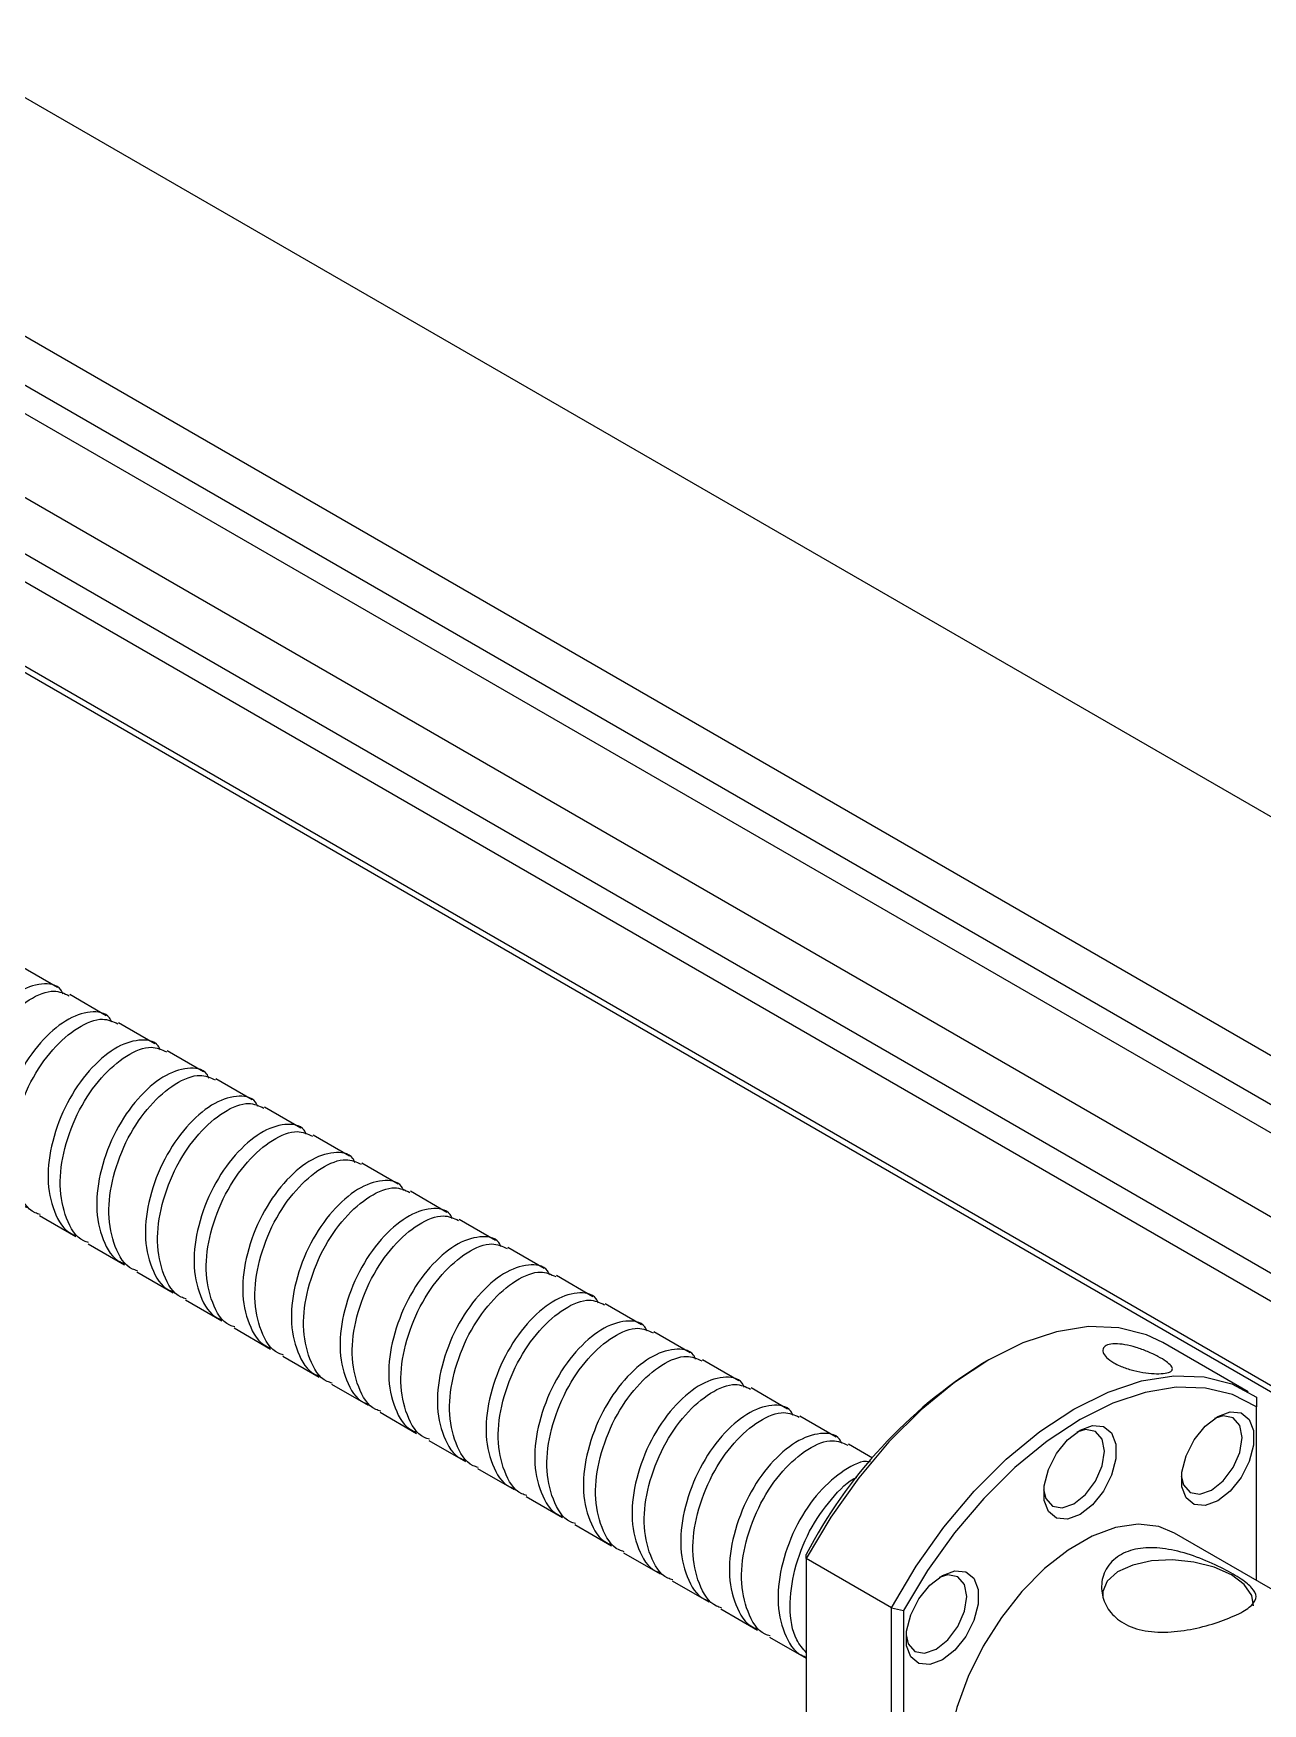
# Model space of a CAD drawing. Header units: millimetres. Extents: x 55 to 11032, y -227 to 3957.
# Drawn here: x 10696.8 to 10768.2, y 1791.7 to 1888.7 of the extents above; entities that cross this region are included whole.
import ezdxf

# ---------------------------------------------------------------- set-up
doc = ezdxf.new("R2010")
doc.units = ezdxf.units.MM
doc.header["$LTSCALE"] = 0.7
doc.layers.get('0').update_dxf_attribs({"color": 255})

msp = doc.modelspace()

# ---------------------------------------------------------------- linework, layer by layer
at = {"color": 7, "linetype": 'Continuous', "lineweight": 25}
for p, q in [((10937.157, 1745.945), (10654.143, 1909.326)), ((10648.143, 1898.933), (10927.622, 1737.594)), ((10927.622, 1728.188), (10669.528, 1877.182)), ((10927.622, 1724.921), (10670.942, 1873.1)), ((10952.371, 1709.001), (10669.528, 1872.283)), ((10669.735, 1866.926), (10952.075, 1703.935)), ((10698.198, 1833.268), (10696.076, 1834.493)), ((10701.026, 1831.636), (10698.905, 1832.86)), ((10703.854, 1830.003), (10701.733, 1831.227)), ((10706.683, 1828.37), (10704.562, 1829.595)), ((10709.511, 1826.737), (10707.39, 1827.962)), ((10712.34, 1825.104), (10710.218, 1826.329)), ((10715.168, 1823.471), (10713.047, 1824.696)), ((10717.997, 1821.839), (10715.875, 1823.063)), ((10720.825, 1820.206), (10718.704, 1821.43)), ((10697.148, 1820.018), (10699.269, 1818.794)), ((10723.653, 1818.573), (10721.532, 1819.798)), ((10699.976, 1818.386), (10702.098, 1817.161)), ((10726.482, 1816.94), (10724.361, 1818.165)), ((10702.805, 1816.753), (10704.926, 1815.528)), ((10729.31, 1815.307), (10727.189, 1816.532)), ((10705.633, 1815.12), (10707.754, 1813.895)), ((10732.139, 1813.675), (10730.017, 1814.899)), ((10708.462, 1813.487), (10710.583, 1812.262)), ((10734.967, 1812.042), (10732.846, 1813.266)), ((10767.391, 1809.778), (10762.441, 1812.635)), ((10711.29, 1811.854), (10713.411, 1810.63)), ((10737.796, 1810.409), (10735.674, 1811.634)), ((10752.315, 1811.632), (10751.961, 1811.427)), ((10714.118, 1810.221), (10716.24, 1808.997)), ((10740.624, 1808.776), (10738.503, 1810.001)), ((10767.873, 1809.472), (10767.873, 1808.905)), ((10716.947, 1808.589), (10719.068, 1807.364)), ((10743.452, 1807.143), (10741.331, 1808.368)), ((10767.873, 1798.819), (10767.873, 1808.905)), ((10719.775, 1806.956), (10721.897, 1805.731)), ((10745.554, 1805.93), (10744.16, 1806.735)), ((10722.604, 1805.323), (10724.725, 1804.098)), ((10725.432, 1803.69), (10727.553, 1802.466)), ((10728.261, 1802.057), (10730.382, 1800.833)), ((10781.858, 1790.746), (10763.12, 1801.563)), ((10731.089, 1800.425), (10733.21, 1799.2)), ((10741.71, 1800.083), (10741.71, 1800.332)), ((10746.66, 1797.225), (10741.71, 1800.083)), ((10741.71, 1800.083), (10741.71, 1777.867)), ((10733.917, 1798.792), (10736.039, 1797.567)), ((10736.746, 1797.159), (10738.867, 1795.934)), ((10746.66, 1797.225), (10747.367, 1797.067)), ((10746.66, 1775.009), (10746.66, 1797.225)), ((10747.367, 1797.067), (10747.367, 1775.168)), ((10739.574, 1795.526), (10741.696, 1794.302))]:
    msp.add_line(p, q, dxfattribs=at)
at = {"color": 8, "linetype": 'Continuous', "lineweight": 25}
for p, q in [((10927.622, 1734.72), (10670.235, 1883.306)), ((10928.325, 1732.681), (10669.528, 1882.082)), ((10952.368, 1704.104), (10669.528, 1867.384))]:
    msp.add_line(p, q, dxfattribs=at)
at = {"color": 7, "linetype": 'Continuous', "lineweight": 25, "flags": 128}
for points in [[(10762.441, 1812.635), (10761.488, 1813.091), (10759.876, 1813.505), (10758.118, 1813.564), (10756.247, 1813.267), (10754.301, 1812.619), (10752.317, 1811.633), (10750.333, 1810.328), (10748.387, 1808.729), (10746.516, 1806.867), (10744.758, 1804.778), (10743.146, 1802.502), (10741.71, 1800.083)], [(10746.66, 1797.225), (10748.096, 1799.644), (10749.708, 1801.92), (10751.466, 1804.009), (10753.336, 1805.871), (10755.282, 1807.47), (10757.267, 1808.775), (10759.251, 1809.761), (10761.197, 1810.409), (10763.067, 1810.707), (10764.826, 1810.647), (10766.438, 1810.233), (10767.873, 1809.472)], [(10767.873, 1808.905), (10766.478, 1809.618), (10764.915, 1809.999), (10763.216, 1810.042), (10761.41, 1809.746), (10759.533, 1809.115), (10757.62, 1808.163), (10755.707, 1806.907), (10753.83, 1805.37), (10752.025, 1803.582), (10750.325, 1801.576), (10748.763, 1799.391), (10747.367, 1797.067)], [(10765.62, 1803.443), (10764.895, 1803.172), (10764.257, 1803.229), (10763.783, 1803.607), (10763.531, 1804.261), (10763.531, 1805.112), (10763.783, 1806.057), (10764.257, 1806.982), (10764.895, 1807.776), (10765.62, 1808.342), (10766.346, 1808.614), (10766.984, 1808.556), (10767.457, 1808.178), (10767.709, 1807.524), (10767.709, 1806.673), (10767.457, 1805.729), (10766.984, 1804.803), (10766.346, 1804.01), (10765.62, 1803.443)], [(10765.267, 1804.056), (10765.943, 1804.601), (10766.517, 1805.375), (10766.9, 1806.259), (10767.034, 1807.117), (10766.9, 1807.821), (10766.517, 1808.262), (10765.943, 1808.373), (10765.435, 1808.226)], [(10757.62, 1802.651), (10756.895, 1802.38), (10756.257, 1802.437), (10755.783, 1802.816), (10755.531, 1803.47), (10755.531, 1804.32), (10755.783, 1805.265), (10756.257, 1806.19), (10756.895, 1806.984), (10757.62, 1807.551), (10758.346, 1807.822), (10758.984, 1807.765), (10759.457, 1807.386), (10759.709, 1806.732), (10759.709, 1805.882), (10759.457, 1804.937), (10758.984, 1804.012), (10758.346, 1803.218), (10757.62, 1802.651)], [(10757.267, 1803.264), (10757.943, 1803.81), (10758.517, 1804.583), (10758.9, 1805.467), (10759.034, 1806.326), (10758.9, 1807.029), (10758.517, 1807.47), (10757.943, 1807.582), (10757.435, 1807.434)], [(10763.507, 1804.886), (10763.634, 1804.373), (10764.017, 1803.932), (10764.59, 1803.82), (10765.267, 1804.056)], [(10755.507, 1804.095), (10755.634, 1803.581), (10756.017, 1803.14), (10756.59, 1803.029), (10757.267, 1803.264)], [(10763.12, 1801.563), (10762.192, 1801.942), (10760.995, 1802.077), (10759.69, 1801.889), (10758.318, 1801.385), (10756.923, 1800.58), (10755.551, 1799.5), (10754.245, 1798.181), (10753.048, 1796.664), (10751.998, 1794.998), (10751.129, 1793.237), (10750.468, 1791.438), (10750.037, 1789.657), (10749.85, 1787.954), (10749.912, 1786.381), (10750.223, 1784.99), (10750.771, 1783.826), (10751.539, 1782.926), (10752.121, 1782.51)], [(10767.703, 1797.347), (10767.605, 1797.942), (10767.165, 1798.573), (10766.414, 1799.136), (10765.412, 1799.585), (10764.24, 1799.884), (10762.994, 1800.009), (10761.775, 1799.949), (10760.681, 1799.709), (10759.8, 1799.309), (10759.205, 1798.781), (10758.943, 1798.169), (10758.94, 1797.875)], [(10749.62, 1794.207), (10748.895, 1793.935), (10748.257, 1793.993), (10747.783, 1794.371), (10747.531, 1795.025), (10747.531, 1795.876), (10747.783, 1796.82), (10748.257, 1797.746), (10748.895, 1798.539), (10749.62, 1799.106), (10750.346, 1799.377), (10750.984, 1799.32), (10751.457, 1798.942), (10751.709, 1798.288), (10751.709, 1797.437), (10751.457, 1796.492), (10750.984, 1795.567), (10750.346, 1794.773), (10749.62, 1794.207)], [(10749.267, 1794.819), (10749.943, 1795.365), (10750.517, 1796.138), (10750.9, 1797.022), (10751.034, 1797.881), (10750.9, 1798.584), (10750.517, 1799.025), (10749.943, 1799.137), (10749.431, 1798.988)], [(10747.507, 1795.655), (10747.634, 1795.136), (10748.017, 1794.695), (10748.59, 1794.584), (10749.267, 1794.819)]]:
    msp.add_lwpolyline(points, dxfattribs=at)
at = {"color": 7, "linetype": 'Continuous', "lineweight": 25}
msp.add_arc((10767.21, 1787.056), 28.749, 122.03343, 152.49624, dxfattribs=at)
for points, knots in [([(10698.519, 1832.904), (10698.476, 1832.988), (10698.242, 1833.448), (10697.27, 1833.578), (10695.872, 1833.107), (10694.344, 1831.787), (10693.032, 1829.876), (10692.178, 1827.627), (10691.869, 1825.362), (10692.279, 1823.478), (10692.949, 1822.341), (10693.548, 1822.151), (10693.643, 1822.121)], [0, 0, 0, 0, 0.026033, 0.142371, 0.263587, 0.381647, 0.499708, 0.620924, 0.737262, 0.857408, 0.977553, 1, 1, 1, 1]), ([(10694.35, 1821.713), (10694.255, 1821.743), (10693.656, 1821.933), (10692.986, 1823.07), (10692.576, 1824.954), (10692.886, 1827.22), (10693.738, 1829.466), (10695.055, 1831.386), (10696.563, 1832.674), (10697.946, 1833.226), (10698.592, 1832.929), (10698.875, 1832.799)], [0, 0, 0, 0, 0.02359, 0.149857, 0.276124, 0.39839, 0.525782, 0.649857, 0.773932, 0.901325, 1, 1, 1, 1]), ([(10701.348, 1831.271), (10701.305, 1831.355), (10701.071, 1831.815), (10700.098, 1831.945), (10698.701, 1831.474), (10697.172, 1830.154), (10695.86, 1828.244), (10695.007, 1825.995), (10694.698, 1823.73), (10695.108, 1821.845), (10695.777, 1820.708), (10696.377, 1820.518), (10696.471, 1820.488)], [0, 0, 0, 0, 0.026033, 0.142371, 0.263587, 0.381647, 0.499708, 0.620924, 0.737262, 0.857408, 0.977553, 1, 1, 1, 1]), ([(10697.178, 1820.08), (10697.084, 1820.11), (10696.484, 1820.3), (10695.815, 1821.437), (10695.405, 1823.321), (10695.714, 1825.587), (10696.566, 1827.834), (10697.884, 1829.753), (10699.391, 1831.041), (10700.775, 1831.594), (10701.421, 1831.296), (10701.703, 1831.166)], [0, 0, 0, 0, 0.0235902, 0.1498571, 0.2761241, 0.3983897, 0.5257819, 0.6498571, 0.7739324, 0.9013245, 1, 1, 1, 1]), ([(10704.176, 1829.638), (10704.133, 1829.723), (10703.899, 1830.182), (10702.927, 1830.312), (10701.529, 1829.841), (10700.001, 1828.522), (10698.689, 1826.611), (10697.835, 1824.362), (10697.526, 1822.097), (10697.936, 1820.213), (10698.605, 1819.075), (10699.205, 1818.885), (10699.299, 1818.855)], [0, 0, 0, 0, 0.026033, 0.142371, 0.263587, 0.381647, 0.499708, 0.620924, 0.737262, 0.857408, 0.977553, 1, 1, 1, 1]), ([(10700.006, 1818.447), (10699.912, 1818.477), (10699.313, 1818.667), (10698.643, 1819.804), (10698.233, 1821.688), (10698.543, 1823.954), (10699.394, 1826.201), (10700.712, 1828.12), (10702.22, 1829.408), (10703.603, 1829.961), (10704.249, 1829.663), (10704.531, 1829.533)], [0, 0, 0, 0, 0.02359, 0.149857, 0.276124, 0.39839, 0.525782, 0.649857, 0.773932, 0.901325, 1, 1, 1, 1]), ([(10707.004, 1828.006), (10706.962, 1828.09), (10706.727, 1828.55), (10705.755, 1828.68), (10704.357, 1828.209), (10702.829, 1826.889), (10701.517, 1824.978), (10700.664, 1822.729), (10700.354, 1820.464), (10700.765, 1818.58), (10701.434, 1817.442), (10702.033, 1817.252), (10702.128, 1817.223)], [0, 0, 0, 0, 0.026033, 0.142371, 0.263587, 0.381647, 0.499708, 0.620924, 0.737262, 0.857408, 0.977553, 1, 1, 1, 1]), ([(10702.835, 1816.814), (10702.741, 1816.844), (10702.141, 1817.034), (10701.472, 1818.172), (10701.061, 1820.056), (10701.371, 1822.321), (10702.223, 1824.568), (10703.541, 1826.487), (10705.048, 1827.775), (10706.432, 1828.328), (10707.078, 1828.03), (10707.36, 1827.9)], [0, 0, 0, 0, 0.02359, 0.149857, 0.276124, 0.39839, 0.525782, 0.649857, 0.773932, 0.901325, 1, 1, 1, 1]), ([(10709.833, 1826.373), (10709.79, 1826.457), (10709.556, 1826.917), (10708.584, 1827.047), (10707.186, 1826.576), (10705.658, 1825.256), (10704.345, 1823.345), (10703.492, 1821.096), (10703.183, 1818.831), (10703.593, 1816.947), (10704.262, 1815.809), (10704.862, 1815.62), (10704.956, 1815.59)], [0, 0, 0, 0, 0.026033, 0.142371, 0.263587, 0.381647, 0.499708, 0.620924, 0.737262, 0.857408, 0.977553, 1, 1, 1, 1]), ([(10705.663, 1815.182), (10705.569, 1815.211), (10704.969, 1815.401), (10704.3, 1816.539), (10703.89, 1818.423), (10704.199, 1820.688), (10705.051, 1822.935), (10706.369, 1824.854), (10707.876, 1826.143), (10709.26, 1826.695), (10709.906, 1826.397), (10710.188, 1826.267)], [0, 0, 0, 0, 0.02359, 0.149857, 0.276124, 0.39839, 0.525782, 0.649857, 0.773932, 0.901325, 1, 1, 1, 1]), ([(10712.661, 1824.74), (10712.618, 1824.824), (10712.384, 1825.284), (10711.412, 1825.414), (10710.014, 1824.943), (10708.486, 1823.623), (10707.174, 1821.712), (10706.32, 1819.463), (10706.011, 1817.198), (10706.421, 1815.314), (10707.091, 1814.177), (10707.69, 1813.987), (10707.785, 1813.957)], [0, 0, 0, 0, 0.026033, 0.142371, 0.263587, 0.381647, 0.499708, 0.620924, 0.737262, 0.857408, 0.977553, 1, 1, 1, 1]), ([(10708.492, 1813.549), (10708.397, 1813.579), (10707.798, 1813.768), (10707.129, 1814.906), (10706.718, 1816.79), (10707.028, 1819.056), (10707.88, 1821.302), (10709.197, 1823.222), (10710.705, 1824.51), (10712.088, 1825.062), (10712.735, 1824.764), (10713.017, 1824.634)], [0, 0, 0, 0, 0.02359, 0.149857, 0.276124, 0.39839, 0.525782, 0.649857, 0.773932, 0.901325, 1, 1, 1, 1]), ([(10715.49, 1823.107), (10715.447, 1823.191), (10715.213, 1823.651), (10714.241, 1823.781), (10712.843, 1823.31), (10711.314, 1821.99), (10710.002, 1820.08), (10709.149, 1817.831), (10708.84, 1815.566), (10709.25, 1813.681), (10709.919, 1812.544), (10710.519, 1812.354), (10710.613, 1812.324)], [0, 0, 0, 0, 0.026033, 0.142371, 0.263587, 0.381647, 0.499708, 0.620924, 0.737262, 0.857408, 0.977553, 1, 1, 1, 1]), ([(10711.32, 1811.916), (10711.226, 1811.946), (10710.626, 1812.136), (10709.957, 1813.273), (10709.547, 1815.157), (10709.856, 1817.423), (10710.708, 1819.67), (10712.026, 1821.589), (10713.533, 1822.877), (10714.917, 1823.429), (10715.563, 1823.132), (10715.845, 1823.002)], [0, 0, 0, 0, 0.02359, 0.149857, 0.276124, 0.39839, 0.525782, 0.649857, 0.773932, 0.901325, 1, 1, 1, 1]), ([(10718.318, 1821.474), (10718.275, 1821.558), (10718.041, 1822.018), (10717.069, 1822.148), (10715.671, 1821.677), (10714.143, 1820.358), (10712.831, 1818.447), (10711.977, 1816.198), (10711.668, 1813.933), (10712.078, 1812.048), (10712.748, 1810.911), (10713.347, 1810.721), (10713.442, 1810.691)], [0, 0, 0, 0, 0.026033, 0.142371, 0.263587, 0.381647, 0.499708, 0.620924, 0.737262, 0.857408, 0.977553, 1, 1, 1, 1]), ([(10714.149, 1810.283), (10714.054, 1810.313), (10713.455, 1810.503), (10712.785, 1811.64), (10712.375, 1813.524), (10712.685, 1815.79), (10713.537, 1818.037), (10714.854, 1819.956), (10716.362, 1821.244), (10717.745, 1821.797), (10718.391, 1821.499), (10718.674, 1821.369)], [0, 0, 0, 0, 0.02359, 0.149857, 0.276124, 0.39839, 0.525782, 0.649857, 0.773932, 0.901325, 1, 1, 1, 1]), ([(10721.147, 1819.842), (10721.104, 1819.926), (10720.87, 1820.385), (10719.897, 1820.516), (10718.499, 1820.044), (10716.971, 1818.725), (10715.659, 1816.814), (10714.806, 1814.565), (10714.497, 1812.3), (10714.907, 1810.416), (10715.576, 1809.278), (10716.176, 1809.088), (10716.27, 1809.059)], [0, 0, 0, 0, 0.026033, 0.142371, 0.263587, 0.381647, 0.499708, 0.620924, 0.737262, 0.857408, 0.977553, 1, 1, 1, 1]), ([(10716.977, 1808.65), (10716.883, 1808.68), (10716.283, 1808.87), (10715.614, 1810.007), (10715.204, 1811.892), (10715.513, 1814.157), (10716.365, 1816.404), (10717.683, 1818.323), (10719.19, 1819.611), (10720.574, 1820.164), (10721.22, 1819.866), (10721.502, 1819.736)], [0, 0, 0, 0, 0.02359, 0.149857, 0.276124, 0.39839, 0.525782, 0.649857, 0.773932, 0.901325, 1, 1, 1, 1]), ([(10723.975, 1818.209), (10723.932, 1818.293), (10723.698, 1818.753), (10722.726, 1818.883), (10721.328, 1818.412), (10719.8, 1817.092), (10718.488, 1815.181), (10717.634, 1812.932), (10717.325, 1810.667), (10717.735, 1808.783), (10718.404, 1807.645), (10719.004, 1807.456), (10719.098, 1807.426)], [0, 0, 0, 0, 0.026033, 0.142371, 0.263587, 0.381647, 0.499708, 0.620924, 0.737262, 0.857408, 0.977553, 1, 1, 1, 1]), ([(10719.805, 1807.017), (10719.711, 1807.047), (10719.112, 1807.237), (10718.442, 1808.375), (10718.032, 1810.259), (10718.342, 1812.524), (10719.193, 1814.771), (10720.511, 1816.69), (10722.019, 1817.979), (10723.402, 1818.531), (10724.048, 1818.233), (10724.33, 1818.103)], [0, 0, 0, 0, 0.02359, 0.149857, 0.276124, 0.39839, 0.525782, 0.649857, 0.773932, 0.901325, 1, 1, 1, 1]), ([(10726.803, 1816.576), (10726.761, 1816.66), (10726.526, 1817.12), (10725.554, 1817.25), (10724.156, 1816.779), (10722.628, 1815.459), (10721.316, 1813.548), (10720.463, 1811.299), (10720.153, 1809.034), (10720.564, 1807.15), (10721.233, 1806.013), (10721.832, 1805.823), (10721.927, 1805.793)], [0, 0, 0, 0, 0.026033, 0.142371, 0.263587, 0.381647, 0.499708, 0.620924, 0.737262, 0.857408, 0.977553, 1, 1, 1, 1]), ([(10722.634, 1805.385), (10722.54, 1805.415), (10721.94, 1805.604), (10721.271, 1806.742), (10720.86, 1808.626), (10721.17, 1810.892), (10722.022, 1813.138), (10723.34, 1815.058), (10724.847, 1816.346), (10726.231, 1816.898), (10726.877, 1816.6), (10727.159, 1816.47)], [0, 0, 0, 0, 0.02359, 0.149857, 0.276124, 0.39839, 0.525782, 0.649857, 0.773932, 0.901325, 1, 1, 1, 1]), ([(10729.632, 1814.943), (10729.589, 1815.027), (10729.355, 1815.487), (10728.383, 1815.617), (10726.985, 1815.146), (10725.457, 1813.826), (10724.144, 1811.915), (10723.291, 1809.666), (10722.982, 1807.401), (10723.392, 1805.517), (10724.061, 1804.38), (10724.661, 1804.19), (10724.755, 1804.16)], [0, 0, 0, 0, 0.026033, 0.142371, 0.263587, 0.381647, 0.499708, 0.620924, 0.737262, 0.857408, 0.977553, 1, 1, 1, 1]), ([(10725.462, 1803.752), (10725.368, 1803.782), (10724.768, 1803.972), (10724.099, 1805.109), (10723.689, 1806.993), (10723.998, 1809.259), (10724.85, 1811.505), (10726.168, 1813.425), (10727.675, 1814.713), (10729.059, 1815.265), (10729.705, 1814.968), (10729.987, 1814.838)], [0, 0, 0, 0, 0.02359, 0.149857, 0.276124, 0.39839, 0.525782, 0.649857, 0.773932, 0.901325, 1, 1, 1, 1]), ([(10732.46, 1813.31), (10732.417, 1813.394), (10732.183, 1813.854), (10731.211, 1813.984), (10729.813, 1813.513), (10728.285, 1812.194), (10726.973, 1810.283), (10726.119, 1808.034), (10725.81, 1805.769), (10726.22, 1803.884), (10726.89, 1802.747), (10727.489, 1802.557), (10727.584, 1802.527)], [0, 0, 0, 0, 0.026033, 0.142371, 0.263587, 0.381647, 0.499708, 0.620924, 0.737262, 0.857408, 0.977553, 1, 1, 1, 1]), ([(10728.291, 1802.119), (10728.196, 1802.149), (10727.597, 1802.339), (10726.928, 1803.476), (10726.517, 1805.36), (10726.827, 1807.626), (10727.679, 1809.873), (10728.996, 1811.792), (10730.504, 1813.08), (10731.887, 1813.633), (10732.534, 1813.335), (10732.816, 1813.205)], [0, 0, 0, 0, 0.02359, 0.149857, 0.276124, 0.39839, 0.525782, 0.649857, 0.773932, 0.901325, 1, 1, 1, 1]), ([(10735.289, 1811.677), (10735.246, 1811.762), (10735.012, 1812.221), (10734.04, 1812.351), (10732.642, 1811.88), (10731.113, 1810.561), (10729.801, 1808.65), (10728.948, 1806.401), (10728.639, 1804.136), (10729.049, 1802.252), (10729.718, 1801.114), (10730.318, 1800.924), (10730.412, 1800.894)], [0, 0, 0, 0, 0.026033, 0.142371, 0.263587, 0.381647, 0.499708, 0.620924, 0.737262, 0.857408, 0.977553, 1, 1, 1, 1]), ([(10759.577, 1811.465), (10759.426, 1811.565), (10759.125, 1811.765), (10758.926, 1812.076), (10758.945, 1812.34), (10759.192, 1812.52), (10759.633, 1812.587), (10760.218, 1812.531), (10760.882, 1812.367), (10761.558, 1812.121), (10762.17, 1811.833), (10762.65, 1811.542), (10762.946, 1811.28), (10763.022, 1811.066), (10762.865, 1810.914), (10762.49, 1810.831), (10761.94, 1810.823), (10761.276, 1810.894), (10760.577, 1811.047), (10759.988, 1811.248), (10759.694, 1811.404), (10759.577, 1811.465)], [0, 0, 0, 0, 0.053492, 0.106977, 0.160643, 0.214428, 0.268017, 0.321402, 0.374891, 0.42863, 0.482378, 0.535877, 0.589257, 0.642834, 0.696616, 0.750294, 0.80372, 0.85714, 0.910806, 0.964592, 1, 1, 1, 1]), ([(10731.119, 1800.486), (10731.025, 1800.516), (10730.425, 1800.706), (10729.756, 1801.843), (10729.346, 1803.728), (10729.655, 1805.993), (10730.507, 1808.24), (10731.825, 1810.159), (10733.332, 1811.447), (10734.716, 1812), (10735.362, 1811.702), (10735.644, 1811.572)], [0, 0, 0, 0, 0.02359, 0.149857, 0.276124, 0.39839, 0.525782, 0.649857, 0.773932, 0.901325, 1, 1, 1, 1]), ([(10738.117, 1810.045), (10738.074, 1810.129), (10737.84, 1810.589), (10736.868, 1810.719), (10735.47, 1810.248), (10733.942, 1808.928), (10732.63, 1807.017), (10731.776, 1804.768), (10731.467, 1802.503), (10731.877, 1800.619), (10732.547, 1799.481), (10733.146, 1799.292), (10733.241, 1799.262)], [0, 0, 0, 0, 0.026033, 0.142371, 0.263587, 0.381647, 0.499708, 0.620924, 0.737262, 0.857408, 0.977553, 1, 1, 1, 1]), ([(10733.948, 1798.853), (10733.853, 1798.883), (10733.254, 1799.073), (10732.584, 1800.211), (10732.174, 1802.095), (10732.484, 1804.36), (10733.336, 1806.607), (10734.653, 1808.526), (10736.161, 1809.815), (10737.544, 1810.367), (10738.19, 1810.069), (10738.472, 1809.939)], [0, 0, 0, 0, 0.02359, 0.149857, 0.276124, 0.39839, 0.525782, 0.649857, 0.773932, 0.901325, 1, 1, 1, 1]), ([(10740.946, 1808.412), (10740.903, 1808.496), (10740.669, 1808.956), (10739.696, 1809.086), (10738.298, 1808.615), (10736.77, 1807.295), (10735.458, 1805.384), (10734.605, 1803.135), (10734.296, 1800.87), (10734.706, 1798.986), (10735.375, 1797.849), (10735.975, 1797.659), (10736.069, 1797.629)], [0, 0, 0, 0, 0.026033, 0.142371, 0.263587, 0.381647, 0.499708, 0.620924, 0.737262, 0.857408, 0.977553, 1, 1, 1, 1]), ([(10736.776, 1797.221), (10736.682, 1797.25), (10736.082, 1797.44), (10735.413, 1798.578), (10735.003, 1800.462), (10735.312, 1802.727), (10736.164, 1804.974), (10737.482, 1806.893), (10738.989, 1808.182), (10740.373, 1808.734), (10741.019, 1808.436), (10741.301, 1808.306)], [0, 0, 0, 0, 0.02359, 0.149857, 0.276124, 0.39839, 0.525782, 0.649857, 0.773932, 0.901325, 1, 1, 1, 1]), ([(10743.774, 1806.779), (10743.731, 1806.863), (10743.497, 1807.323), (10742.525, 1807.453), (10741.127, 1806.982), (10739.599, 1805.662), (10738.287, 1803.751), (10737.433, 1801.502), (10737.124, 1799.237), (10737.534, 1797.353), (10738.203, 1796.216), (10738.803, 1796.026), (10738.897, 1795.996)], [0, 0, 0, 0, 0.026033, 0.142371, 0.263587, 0.381647, 0.499708, 0.620924, 0.737262, 0.857408, 0.977553, 1, 1, 1, 1]), ([(10739.604, 1795.588), (10739.51, 1795.618), (10738.91, 1795.807), (10738.241, 1796.945), (10737.831, 1798.829), (10738.141, 1801.095), (10738.992, 1803.341), (10740.31, 1805.261), (10741.818, 1806.549), (10743.201, 1807.101), (10743.847, 1806.803), (10744.129, 1806.673)], [0, 0, 0, 0, 0.02359, 0.149857, 0.276124, 0.39839, 0.525782, 0.649857, 0.773932, 0.901325, 1, 1, 1, 1]), ([(10745.453, 1805.686), (10745.421, 1805.696), (10745.009, 1805.83), (10743.924, 1805.285), (10742.435, 1804.046), (10741.113, 1802.114), (10740.262, 1799.871), (10739.952, 1797.604), (10740.363, 1795.72), (10741.032, 1794.583), (10741.631, 1794.393), (10741.726, 1794.363)], [0, 0, 0, 0, 0.011566, 0.15127, 0.287337, 0.423404, 0.563108, 0.69719, 0.83566, 0.97413, 1, 1, 1, 1]), ([(10741.732, 1794.611), (10741.521, 1794.844), (10740.943, 1795.48), (10740.681, 1797.229), (10740.962, 1799.448), (10741.826, 1801.729), (10743.125, 1803.561), (10744.168, 1804.627), (10744.639, 1804.795), (10744.645, 1804.797)], [0, 0, 0, 0, 0.104378, 0.285182, 0.460257, 0.642672, 0.820338, 0.998004, 1, 1, 1, 1]), ([(10765.643, 1796.387), (10765.178, 1796.248), (10764.25, 1795.972), (10762.689, 1795.766), (10761.208, 1795.855), (10759.991, 1796.334), (10759.191, 1797.126), (10758.818, 1798.103), (10758.902, 1799.149), (10759.49, 1800.055), (10760.494, 1800.611), (10761.742, 1800.774), (10763.139, 1800.593), (10764.607, 1800.129), (10765.975, 1799.504), (10767.031, 1798.891), (10767.687, 1798.358), (10767.93, 1797.872), (10767.684, 1797.388), (10766.927, 1796.87), (10766.073, 1796.549), (10765.643, 1796.387)], [0, 0, 0, 0, 0.053385, 0.106671, 0.161993, 0.215287, 0.264448, 0.314044, 0.367634, 0.422937, 0.475145, 0.524539, 0.575048, 0.629048, 0.684244, 0.735629, 0.784285, 0.835368, 0.890258, 0.944702, 1, 1, 1, 1])]:
    msp.add_open_spline(points, degree=3, knots=knots, dxfattribs=at)

doc.saveas('drawing.dxf')
